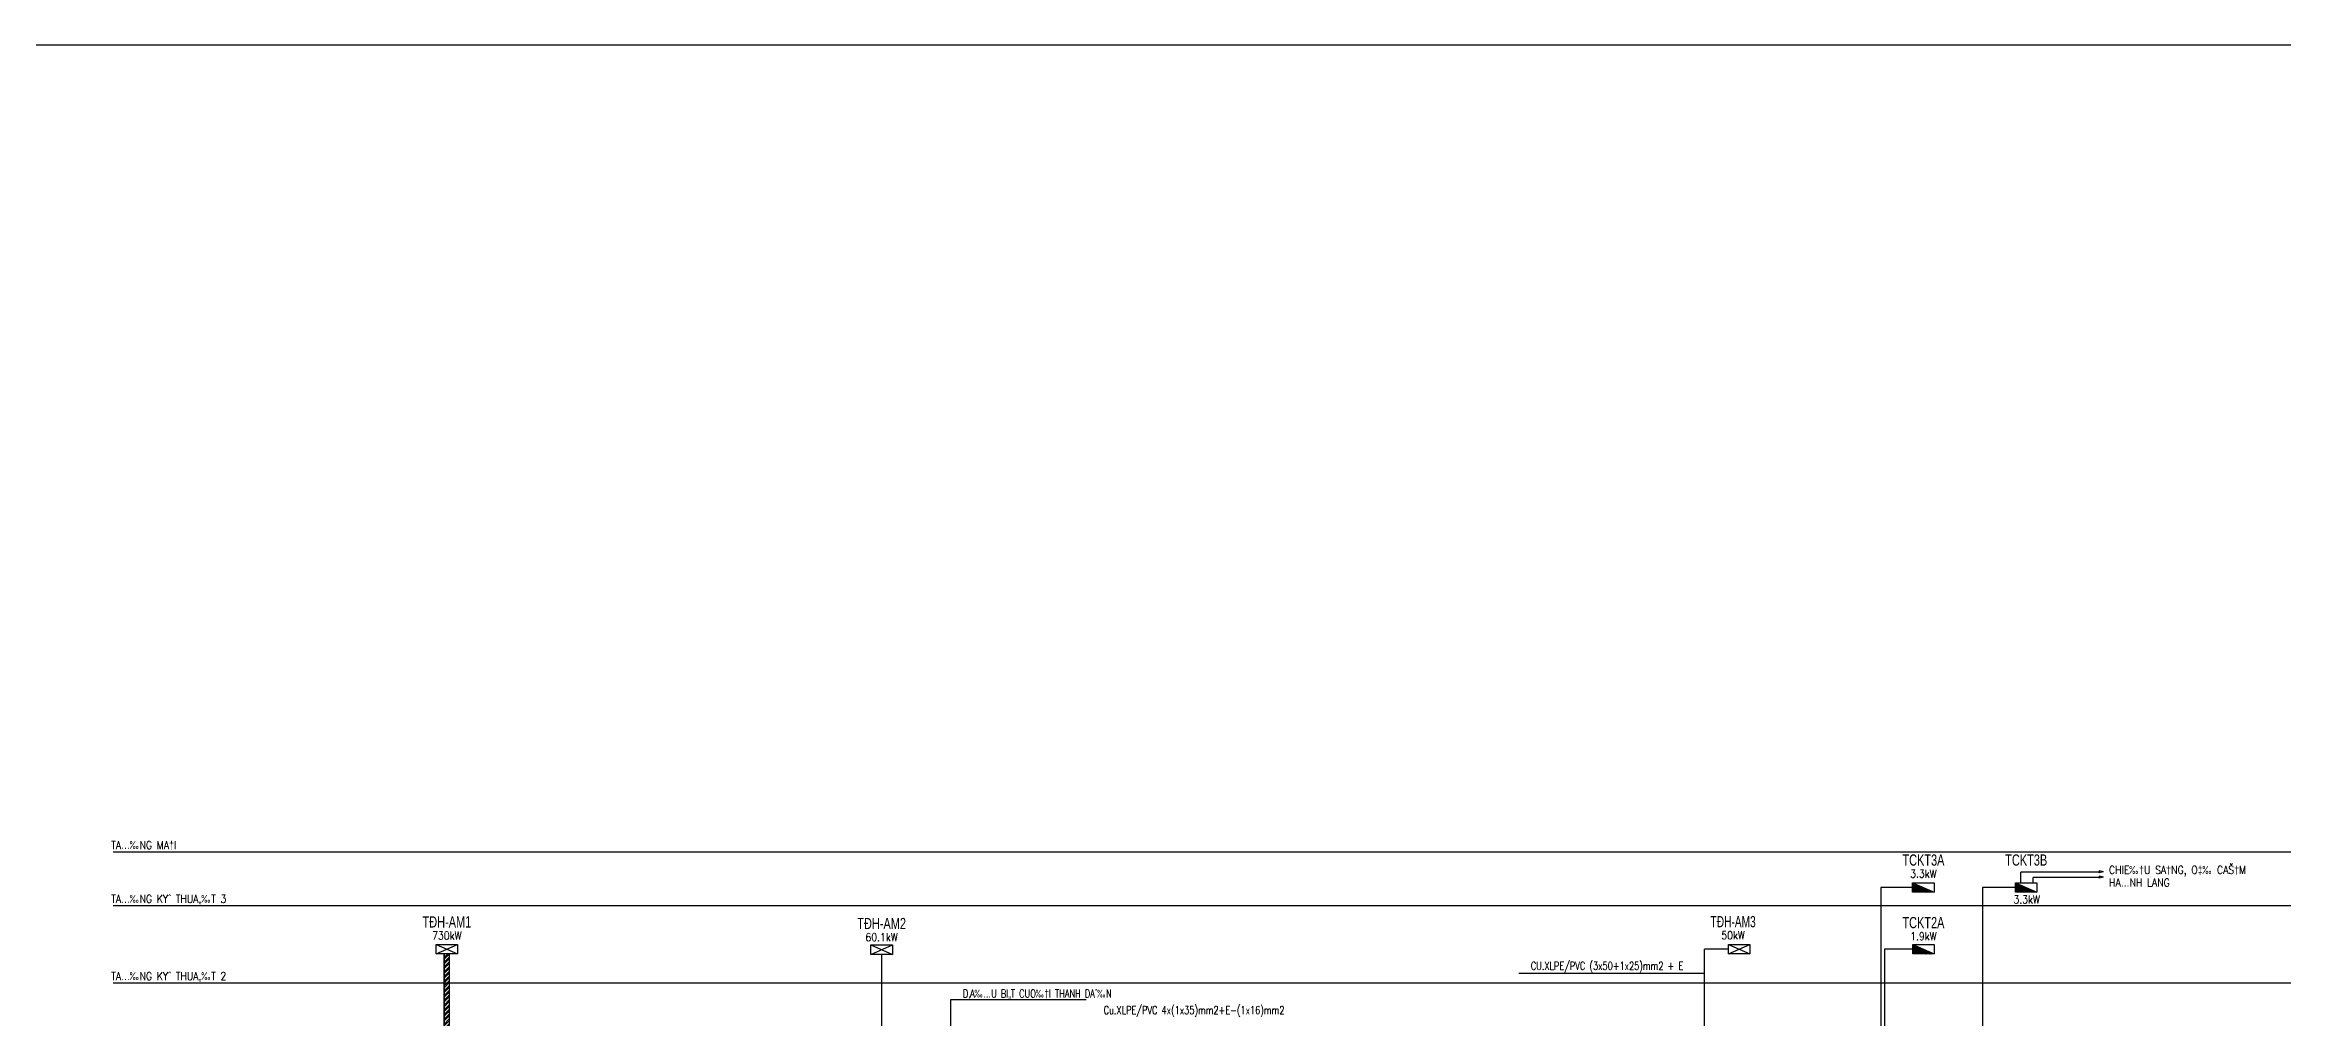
# Model space of a CAD drawing. Extents: x -5343388 to 7033982, y -486386 to 188356.
# Drawn here: x 707951 to 777860, y 157987 to 188356 of the extents above; entities that cross this region are included whole.
import ezdxf
from ezdxf.enums import TextEntityAlignment as Align

# ---------------------------------------------------------------- set-up
doc = ezdxf.new("R2010")
doc.units = 0
doc.header["$MEASUREMENT"] = 0
doc.linetypes.add('DASHED2', pattern=[0.375, 0.25, -0.125])
for name, color, linetype in [('0-----E-equip', 2, 'Continuous'), ('0-----E-line', 4, 'Continuous'), ('0-----E-text', 3, 'Continuous'), ('E-_ELEC----_E-', 3, 'Continuous'), ('TBD', 2, 'Continuous')]:
    doc.layers.add(name, color=color, linetype=linetype)
doc.styles.add('CDC-DIM', font='vnsimple.shx', dxfattribs={"width": 0.75})
doc.styles.add('ROMANS', font='romans.shx', dxfattribs={"width": 0.8, "height": 250, "bigfont": 'vns.shx'})
doc.styles.add('ROMANS1', font='ROMANS1.shx')
doc.styles.add('STYLE3', font='')
doc.styles.get('STYLE3').set_extended_font_data('.VnArialH')
doc.dimstyles.new('CDC_DIM100', dxfattribs={"dimtxt": 250, "dimasz": 120, "dimexe": 60, "dimexo": 0, "dimgap": 80, "dimtad": 1, "dimdec": 0, "dimzin": 0, "dimdsep": 46, "dimtxsty": 'CDC-DIM', "dimblk1": 'ARCHTICK', "dimblk2": 'ARCHTICK', "dimsah": 1, "dimcen": 150, "dimdle": 60, "dimclrd": 256, "dimclre": 256, "dimclrt": 7, "dimadec": 0, "dimazin": 0, "dimtfac": 1, "dimtdec": 0, "dimtix": 1, "dimtmove": 2, "dimatfit": 3, "dimfxl": 1, "dimtvp": 0.833333, "dimtolj": 1, "dimtzin": 0, "dimarcsym": 0})
doc.dimstyles.new('DIM DETAIL', dxfattribs={"dimtxt": 100, "dimasz": 50, "dimexe": 60, "dimexo": 0, "dimgap": 40, "dimtad": 1, "dimdec": 0, "dimzin": 0, "dimdsep": 46, "dimtxsty": 'ROMANS1', "dimblk1": 'ARCHTICK', "dimblk2": 'ARCHTICK', "dimsah": 1, "dimcen": 50, "dimdle": 60, "dimclrd": 7, "dimclre": 7, "dimclrt": 7, "dimadec": 0, "dimazin": 0, "dimtfac": 1, "dimtdec": 0, "dimtix": 1, "dimtmove": 2, "dimatfit": 3, "dimfxl": 1, "dimtvp": 0.833333, "dimtolj": 1, "dimtzin": 0, "dimarcsym": 0})

# ---------------------------------------------------------------- blocks, each defined once
blk = doc.blocks.new('*X81')
at = {"color": 0}
for p, q in [((30675, 38842), (30681, 38848)), ((30675, 38816), (30699, 38840)), ((30675, 38789), (30717, 38831)), ((30675, 38763), (30736, 38823)), ((30675, 38736), (30754, 38815)), ((30675, 38710), (30773, 38807)), ((30675, 38683), (30791, 38799)), ((30675, 38656), (30810, 38791)), ((30675, 38630), (30828, 38783)), ((30675, 38603), (30847, 38775)), ((30675, 38577), (30865, 38767)), ((30675, 38550), (30883, 38759)), ((30675, 38524), (30902, 38751)), ((30678, 38500), (30920, 38743)), ((30704, 38500), (30939, 38735)), ((30731, 38500), (30957, 38727)), ((30757, 38500), (30976, 38718)), ((30784, 38500), (30994, 38710)), ((30810, 38500), (31013, 38702)), ((30837, 38500), (31031, 38694)), ((30863, 38500), (31049, 38686)), ((30890, 38500), (31068, 38678)), ((30916, 38500), (31086, 38670)), ((30943, 38500), (31105, 38662)), ((30969, 38500), (31123, 38654)), ((30996, 38500), (31142, 38646)), ((31022, 38500), (31160, 38638)), ((31049, 38500), (31179, 38630)), ((31075, 38500), (31197, 38622)), ((31102, 38500), (31215, 38614)), ((31128, 38500), (31234, 38605)), ((31155, 38500), (31252, 38597)), ((31181, 38500), (31271, 38589)), ((31208, 38500), (31289, 38581)), ((31234, 38500), (31308, 38573)), ((31261, 38500), (31326, 38565)), ((31288, 38500), (31345, 38557)), ((31314, 38500), (31363, 38549)), ((31341, 38500), (31381, 38541)), ((31367, 38500), (31400, 38533)), ((31394, 38500), (31418, 38525)), ((31420, 38500), (31437, 38517)), ((31447, 38500), (31455, 38509)), ((31473, 38500), (31474, 38501))]:
    blk.add_line(p, q, dxfattribs=at)
blk = doc.blocks.new('p2')
at = {"layer": 'TBD'}
for p, q in [((-400, 350), (400, 350)), ((-400, 350), (400, 0)), ((-400, 0), (-400, 350)), ((400, 0), (-400, 0)), ((400, 350), (400, 0))]:
    blk.add_line(p, q, dxfattribs=at)
blk.add_blockref('*X81', (-31075, -38500), dxfattribs=at)
blk = doc.blocks.new('_ArchTick')
at = {"color": 0, "linetype": 'ByBlock', "const_width": 0.15}
blk.add_lwpolyline([(-0.5, -0.5), (0.5, 0.5)], dxfattribs=at)
blk = doc.blocks.new('p5')
at = {"layer": 'TBD'}
for p, q in [((-400, 175), (400, -175)), ((-400, 175), (400, 175)), ((-400, -175), (400, 175)), ((-400, -175), (-400, 175)), ((400, 175), (400, -175)), ((400, -175), (-400, -175))]:
    blk.add_line(p, q, dxfattribs=at)

msp = doc.modelspace()

# ---------------------------------------------------------------- hatches: boundary and pattern name
at = {"layer": '0-----E-equip'}
h = msp.add_hatch(dxfattribs=at)
h.set_pattern_fill('STEEL', scale=840, style=0)
h.set_pattern_definition([(45, (-835427.72, -1185051.21), (-74.246212, 74.246212), []), (45, (-835427.72, -1184998.71), (-74.246212, 74.246212), [])])
h.paths.add_polyline_path([(720599.63181, 159962.79817), (720431.63181, 159962.79817), (720431.63181, 124376.4982), (720599.63181, 124376.4982)])

# ---------------------------------------------------------------- linework, layer by layer
for p, q in [((710091.86551, 163154.79817), (801114.749, 163154.79817)), ((710091.86551, 161474.79817), (801114.749, 161474.79817)), ((710091.86551, 159062.06771), (801114.749, 159062.06771))]:
    msp.add_line(p, q)
msp.add_lwpolyline([(6016.37809, 188356.37426), (1372453.78938, 188356.37426), (1372453.78938, -486385.88005), (6016.37809, -486385.88005)], close=True)
for p, q in [((720431.63181, 123518.35937), (720431.63181, 159962.79817)), ((720599.63181, 123518.35937), (720599.63181, 159962.79817))]:
    msp.add_line(p, q, dxfattribs=at)
msp.add_lwpolyline([(720599.63181, 159962.79817), (720431.63181, 159962.79817), (720431.63181, 124376.4982), (720599.63181, 124376.4982)], close=True, dxfattribs=at)
at = {"layer": '0-----E-line', "linetype": 'DASHED2', "ltscale": 5}
for p, q in [((769693.54441, 162188.79817), (769693.54441, 162526.6863)), ((769693.54441, 162526.6863), (772136.81668, 162526.6863)), ((770077.24021, 162188.79817), (770077.24021, 162361.69938)), ((770077.24021, 162361.69938), (772136.81668, 162361.69938))]:
    msp.add_line(p, q, dxfattribs=at)
at = {"layer": '0-----E-line', "linetype": 'Continuous'}
for p, q in [((772271.49156, 162526.6863), (772136.81668, 162560.01061)), ((772136.81668, 162560.01061), (772136.81668, 162526.6863)), ((772271.49156, 162526.6863), (772136.81668, 162493.362)), ((772136.81668, 162493.362), (772136.81668, 162526.6863)), ((772271.49156, 162361.69938), (772136.81668, 162395.02368)), ((772136.81668, 162395.02368), (772136.81668, 162361.69938)), ((772271.49156, 162361.69938), (772136.81668, 162328.37507)), ((772136.81668, 162328.37507), (772136.81668, 162361.69938)), ((765315.33274, 162041.79817), (765315.33274, 150963.42232)), ((766312.56533, 162041.79817), (765315.33274, 162041.79817)), ((769524.93065, 162041.79817), (768495.1635, 162041.79817)), ((768495.1635, 162041.79817), (768495.1635, 150963.42232)), ((760556.63685, 160109.79817), (759813.19286, 160109.79817)), ((759813.19286, 157326.7982), (759813.19286, 160109.79817)), ((765430.59014, 160109.79817), (765429.55484, 150963.42232)), ((766313.60063, 160109.79817), (765430.59014, 160109.79817)), ((734098.96029, 159950.71917), (734098.96029, 123539.35937))]:
    msp.add_line(p, q, dxfattribs=at)
at = {"layer": 'E-_ELEC----_E-'}
msp.add_line((720599.63181, 159962.79817), (720431.63181, 159962.79817), dxfattribs=at)

# ---------------------------------------------------------------- block references
at = {"layer": '0-----E-equip', "xscale": 0.840000000083819, "yscale": 0.840000000083819, "zscale": 0.840000000083819}
for name, p in [('p2', (766648.56533, 161894.79817)), ('p2', (769860.93065, 161894.79817)), ('p5', (720515.63181, 160109.79817)), ('p5', (734098.96029, 160097.71917)), ('p5', (760892.63685, 160109.79817)), ('p2', (766649.60063, 159962.79817))]:
    msp.add_blockref(name, p, dxfattribs=at)

# ---------------------------------------------------------------- texts
at = {"layer": '0-----E-text', "style": 'ROMANS1'}
for s, width, p in [('TA…‰NG MA†I', 0.85, (710024.17319, 163238.79817)), ('CHIE‰†U SA†NG, O‡‰ CAŠ†M ', 0.85, (772447.51709, 162461.07085)), ('HA…NH LANG', 0.85, (772447.51709, 162065.12708)), ('TA…‰NG KYˆ THUA„‰T 3', 0.85, (710024.17319, 161558.79817)), ('TA…‰NG KYˆ THUA„‰T 2', 0.85, (710024.17319, 159146.06771)), ('D‚A‰…U BI„T CUO‰†I THANH DAˆ‰N', 0.75, (736638.74802, 158600.29271))]:
    msp.add_text(s, height=250, dxfattribs=dict(at, width=width)).set_placement(p)
at = {"layer": '0-----E-text', "color": 6, "style": 'STYLE3'}
for s, width, p in [('tCKT3A', 0.7, (766648.56533, 162721.24458)), ('tCKT3B', 0.7, (769860.93065, 162721.24458)), ('t®H-am1', 0.7, (720515.63181, 160788.17877)), ('t®H-AM2', 0.7, (734098.96029, 160738.33523)), ('t®H-am3', 0.65, (760702.54075, 160796.88065)), ('tCKT2A', 0.7, (766648.56533, 160765.93541))]:
    msp.add_text(s, height=350, dxfattribs=dict(at, width=width)).set_placement(p, align=Align.CENTER)
at = {"layer": '0-----E-text', "style": 'ROMANS', "width": 0.85}
for s, p in [('3.3kW', (766648.56533, 162469.24458)), ('3.3kW', (769875.28608, 161666.39173)), ('730kW', (720515.63181, 160536.17877)), ('60.1kW', (734098.96029, 160486.33523)), ('50kW', (760702.54075, 160544.88065)), ('1.9kW', (766648.56533, 160513.93541))]:
    msp.add_text(s, height=250, dxfattribs=at).set_placement(p, align=Align.MIDDLE_CENTER)
at = {"layer": '0-----E-text', "width": 0.75}
for s, style, p in [('CU.XLPE/PVC (3x50+1x25)mm2 + E', 'ROMANS1', (756763.61606, 159466.81403)), ('Cu.XLPE/PVC 4x(1x35)mm2+E-(1x16)mm2', 'ROMANS', (743860.85432, 158084.32483))]:
    msp.add_text(s, height=250, dxfattribs=dict(at, style=style)).set_placement(p, align=Align.CENTER)

# ---------------------------------------------------------------- leaders
at = {"layer": '0-----E-text'}
for points, dimstyle, override in [([(759813.19286, 159355.10602), (754004.59518, 159355.10602)], 'DIM DETAIL', {"dimgap": 40, "dimtad": 0, "dimfxl": 0.18}), ([(736257.26657, 156669.31534), (736257.26657, 158538.1381), (740490.79383, 158538.1381)], 'CDC_DIM100', {"dimgap": 80, "dimtad": 0, "dimfxl": 1.25})]:
    msp.add_leader(points, dimstyle=dimstyle, override=override, dxfattribs=at)

doc.saveas('drawing.dxf')
